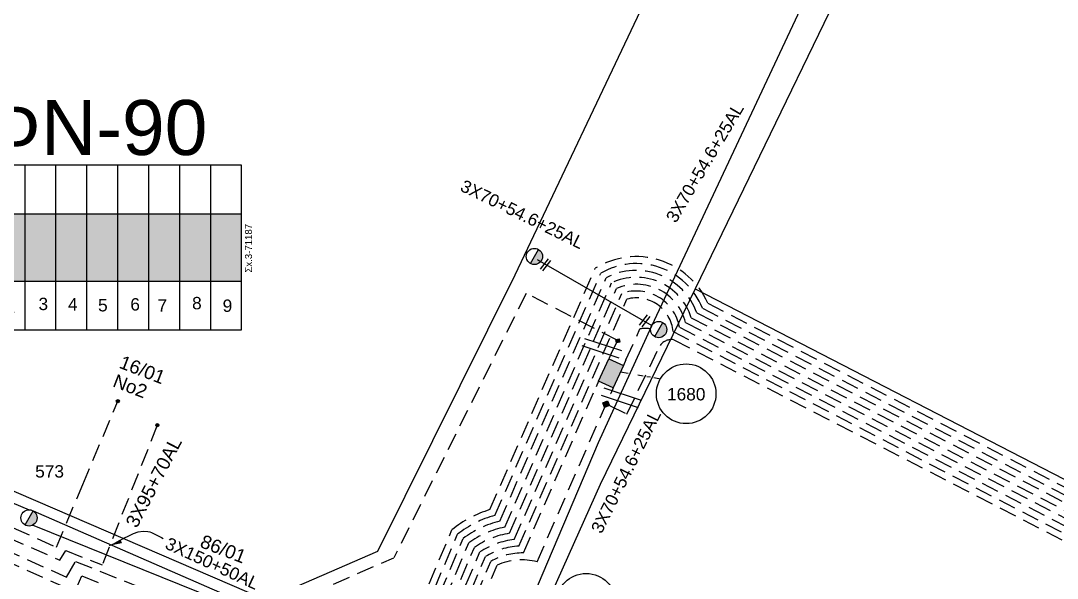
# Model space of a CAD drawing. Header units: millimetres. Extents: x 924 to 3152, y 704 to 1760.
# Drawn here: x 2067.1 to 2217.9, y 1525 to 1606 of the extents above; entities that cross this region are included whole.
import ezdxf
from ezdxf.enums import TextEntityAlignment as Align

# ---------------------------------------------------------------- set-up
doc = ezdxf.new("R2010")
doc.units = ezdxf.units.MM
doc.linetypes.add('DASHED', pattern=[19.05, 12.7, -6.35])
for name, color, linetype in [('Link Box 4 Διευθύνσεων', 7, 'Continuous'), ('Άγνωστα', 7, 'Continuous'), ('Ασφαλειοκιβώτια Χ.Τ 9 αναχωρήσεων', 7, 'Continuous'), ('Επιγραφές - Σχήματα', 7, 'Continuous'), ('Καλώδια ΧΤ   3x150+50AL', 7, 'DASHED'), ('Καλώδια ΧΤ   3x150AL+50XLPE', 7, 'DASHED'), ('Μηχανική τομή', 7, 'Continuous'), ('Στύλος ΦΜ', 7, 'Continuous'), ('Στύλος ΦΜ @ 1', 7, 'Continuous'), ('Συνδέσεις', 7, 'Continuous'), ('Συνεστραμμένα ΧΤ   3x70+54.6+25 AL', 7, 'SYN_LINE'), ('Τομή', 7, 'Continuous'), ('Υπόβαθρο ΔΕΗ', 7, 'Continuous'), ('Υπόγεια Καλώδια Δικτύου ΧΤ   .15', 7, 'DASHED')]:
    doc.layers.add(name, color=color, linetype=linetype)
doc.styles.get("Standard").update_dxf_attribs({"font": 'ARIAL.TTF'})
doc.linetypes.add('SYN_LINE', pattern='A,0.5,-0.0001,["/\\/\\/\\/",Standard,S=0.1,R=0,X=0,Y=-0.05],-0.25', length=0.7501)
doc.dimstyles.new('ISO-25', dxfattribs={"dimtxt": 2.5, "dimasz": 2.5, "dimexe": 1.25, "dimexo": 0.625, "dimtad": 1, "dimtxsty": 'Standard', "dimcen": 2.5, "dimadec": 0, "dimazin": 0, "dimtfac": 1, "dimtmove": 0, "dimatfit": 3, "dimfxl": 1, "dimarcsym": 0})

# ---------------------------------------------------------------- blocks, each defined once
blk = doc.blocks.new('ΥΠΑΡΧΩΝ ΤΣΙΜΕΝΤΕΝΙΟΣ ΣΤΥΛΟΣ')
at = {"layer": 'Στύλος ΦΜ'}
blk.add_hatch(color=256, dxfattribs=at).paths.add_polyline_path([(-1.29, -2.28, 0.574793), (2.62, 0, 0.268822), (1.3, 2.27)])
blk.add_line((-1.29, -2.28), (1.3, 2.27), dxfattribs=at)
blk.add_circle((0, 0), 2.62, dxfattribs=at)
at = {"layer": 'Στύλος ΦΜ', "flags": 4}
for tag, p in [('ΑΡΙΘΜΟΣ', (-4.68, 8.05)), ('ΤΥΠΟΣ', (-4.91, 3.03))]:
    blk.add_attdef(tag, p, '', height=4, dxfattribs=at)
blk = doc.blocks.new('ΜΗΧΑΝΙΚΗ ΤΟΜΗ')
at = {"layer": 'Μηχανική τομή', "ltscale": 40}
for p, q in [((-1.89, 0.78), (1.89, 0.78)), ((1.89, 0), (-1.89, 0))]:
    blk.add_line(p, q, dxfattribs=at)
blk = doc.blocks.new('ΑΣΦΑΛΕΙΟΚΙΒΩΤΙΟ ΥΠΟΣΤΑΘΜΟΥ 9 ΑΝΑΧΩΡΗΣΕΩΝ')
at = {"layer": 'Ασφαλειοκιβώτια Χ.Τ 9 αναχωρήσεων', "ltscale": 40}
for p, q in [((-23.8, 40.36), (24.02, 40.36)), ((-9.72, 40.36), (-9.72, -40.64)), ((9.94, 40.36), (9.94, -40.64)), ((-23.8, 31.36), (24.02, 31.36)), ((-23.8, 22.36), (24.02, 22.36)), ((-23.8, 13.36), (24.02, 13.36)), ((-23.8, 4.36), (24.02, 4.36)), ((-23.8, -4.64), (24.02, -4.64)), ((-23.8, -13.64), (24.02, -13.64)), ((-23.8, -22.64), (24.02, -22.64)), ((-23.8, -31.64), (24.02, -31.64))]:
    blk.add_line(p, q, dxfattribs=at)
at = {"layer": 'Ασφαλειοκιβώτια Χ.Τ 9 αναχωρήσεων'}
blk.add_lwpolyline([(-23.8, -40.64), (24.02, -40.64), (24.02, 40.36), (-23.8, 40.36)], close=True, dxfattribs=at)
for s, p in [('1', (-19.06, 36.75)), ('2', (-18.9, 28.02)), ('3', (-18.08, 18.46)), ('4', (-18.2, 9.88)), ('5', (-18.46, 1.13)), ('6', (-18.21, -8.26)), ('7', (-18.52, -16.19)), ('8', (-17.85, -26.23)), ('9', (-18.61, -35.12))]:
    blk.add_text(s, height=3.6, rotation=270, dxfattribs=at).set_placement(p)
at = {"layer": 'Ασφαλειοκιβώτια Χ.Τ 9 αναχωρήσεων', "ltscale": 40}
for tag, height, p in [('ΟΝΟΜΑ', 5, (-0.16, 44.31)), ('ΚΕΙΜΕΝΟ 1', 2, (17.06, 35.59)), ('ΚΕΙΜΕΝΟ 2', 2, (17.06, 26.88)), ('ΚΕΙΜΕΝΟ 3', 2, (17.06, 17.69)), ('ΚΕΙΜΕΝΟ 4', 2, (17.06, 8.71)), ('ΚΕΙΜΕΝΟ 5', 2, (17.06, -0.13)), ('ΚΕΙΜΕΝΟ 6', 2, (17.06, -9.05)), ('ΚΕΙΜΕΝΟ 7', 2, (17.06, -18.13)), ('ΚΕΙΜΕΝΟ 8', 2, (17.06, -26.85)), ('ΚΕΙΜΕΝΟ 9', 2, (17.06, -35.99)), ('ΣΧ', 2, (-0.1, -42.64))]:
    blk.add_attdef(tag, text='', height=height, dxfattribs=at).set_placement(p, align=Align.MIDDLE_CENTER)
blk = doc.blocks.new('_ΣΥΝΔΕΣΗ')
at = {"layer": 'Συνδέσεις', "linetype": 'SYN_LINE', "ltscale": 40}
blk.add_hatch(color=256, dxfattribs=at).paths.add_polyline_path([(0.5, -0.01, 1), (-0.5, -0.01, 1)])
at = {"layer": 'Συνδέσεις'}
blk.add_circle((0, -0.01), 0.5, dxfattribs=at)
blk = doc.blocks.new('LINK BOX 4 ΑΝΑΧΩΡΗΣΕΩΝ')
at = {"layer": 'Link Box 4 Διευθύνσεων', "ltscale": 40}
blk.add_hatch(color=256, dxfattribs=at).paths.add_polyline_path([(-3.54, 0), (-3.54, -4.67), (3.54, -4.67), (3.54, 0)])
for p, q in [((-3.54, 0), (-5.33, 0)), ((5.33, 0), (3.54, 0)), ((-3.54, -4.67), (-5.33, -4.67)), ((5.33, -4.67), (3.54, -4.67))]:
    blk.add_line(p, q, dxfattribs=at)
blk.add_lwpolyline([(-3.54, -4.67), (-3.54, 0), (3.54, 0), (3.54, -4.67)], close=True, dxfattribs=at)
blk = doc.blocks.new('TSONTA XT1')
at = {"ltscale": 40}
h = blk.add_hatch(color=256, dxfattribs=at)
h.dxf.hatch_style = 1
h.paths.add_polyline_path([(595.96, 2487.66), (597.07, 2488.77), (595.96, 2489.87), (594.85, 2488.77)])
blk.add_lwpolyline([(594.85, 2488.77), (595.96, 2489.87), (597.07, 2488.77), (595.96, 2487.66)], close=True, dxfattribs=at)
blk = doc.blocks.new('ΤΟΜΗ')
at = {"layer": 'Τομή', "ltscale": 40}
for p, q in [((-5.68, 0), (5.68, 0)), ((5.68, -2.33), (-5.68, -2.33))]:
    blk.add_line(p, q, dxfattribs=at)

msp = doc.modelspace()

# ---------------------------------------------------------------- hatches: boundary and pattern name
at = {"layer": 'Ασφαλειοκιβώτια Χ.Τ 9 αναχωρήσεων'}
h = msp.add_hatch(color=6, dxfattribs=at)
h.dxf.hatch_style = 1
h.paths.add_polyline_path([(2063.239, 1568.11), (2067.739, 1568.11), (2067.739, 1577.937), (2063.239, 1577.937)])
h = msp.add_hatch(color=1, dxfattribs=at)
h.dxf.hatch_style = 1
h.paths.add_polyline_path([(2072.239, 1577.937), (2067.739, 1577.937), (2067.739, 1568.11), (2072.239, 1568.11)])
h = msp.add_hatch(color=173, dxfattribs=at)
h.dxf.hatch_style = 1
h.paths.add_polyline_path([(2076.739, 1577.937), (2072.239, 1577.937), (2072.239, 1568.11), (2076.739, 1568.11)])
h = msp.add_hatch(color=27, dxfattribs=at)
h.dxf.hatch_style = 1
h.paths.add_polyline_path([(2081.239, 1577.937), (2076.739, 1577.937), (2076.739, 1568.11), (2081.239, 1568.11)])
h = msp.add_hatch(color=85, dxfattribs=at)
h.dxf.hatch_style = 1
h.paths.add_polyline_path([(2081.239, 1568.11), (2085.739, 1568.11), (2085.739, 1577.937), (2081.239, 1577.937)])
h = msp.add_hatch(color=151, dxfattribs=at)
h.dxf.hatch_style = 1
h.paths.add_polyline_path([(2090.239, 1577.937), (2085.739, 1577.937), (2085.739, 1568.11), (2090.239, 1568.11)])
h = msp.add_hatch(color=133, dxfattribs=at)
h.dxf.hatch_style = 1
h.paths.add_polyline_path([(2090.239, 1568.11), (2094.739, 1568.11), (2094.739, 1577.937), (2090.239, 1577.937)])
h = msp.add_hatch(color=62, dxfattribs=at)
h.dxf.hatch_style = 1
h.paths.add_polyline_path([(2094.739, 1568.11), (2099.239, 1568.11), (2099.239, 1577.937), (2094.739, 1577.937)])

# ---------------------------------------------------------------- linework, layer by layer
at = {"layer": 'Άγνωστα', "color": 1, "linetype": 'DASHED', "ltscale": 0.2}
msp.add_lwpolyline([(2086.977, 1547.196), (2078.955, 1526.906)], dxfattribs=at)
at = {"layer": 'Επιγραφές - Σχήματα'}
for centre in [(2163.904, 1551.763), (2149.359, 1521.321)]:
    msp.add_circle(centre, 4.335, dxfattribs=at)
at = {"layer": 'Καλώδια ΧΤ   3x150+50AL', "color": 1, "ltscale": 0.2}
msp.add_lwpolyline([(2021.479, 1551.946), (2021.015, 1550.924), (2021.057, 1549.771), (2021.791, 1548.933), (2023.763, 1548.157), (2024.832, 1548.074), (2044.202, 1539.998), (2047.662, 1538.556), (2072.783, 1527.576), (2073.677, 1528.962), (2078.955, 1526.906), (2078.955, 1526.906)], dxfattribs=at)
at = {"layer": 'Καλώδια ΧΤ   3x150+50AL', "color": 85, "ltscale": 0.2}
msp.add_lwpolyline([(2022.146, 1551.672), (2022.05, 1550.386), (2023.17, 1549.457), (2024.6, 1549.648), (2025.348, 1549.747), (2043.346, 1541.965), (2052.134, 1538.556), (2072.296, 1529.463), (2076.127, 1538.556), (2081.239, 1550.688)], dxfattribs=at)
at = {"layer": 'Καλώδια ΧΤ   3x150AL+50XLPE', "color": 133, "linetype": 'DASHED', "ltscale": 0.2}
msp.add_lwpolyline([(2173.448, 1454.13), (2177.1, 1462.007), (2117.494, 1489.643), (2125.624, 1502.838, -0.5441415), (2128.136, 1517.733), (2133.103, 1529.438, -0.1142396), (2138.217, 1531.485), (2153.784, 1567.073, -0.4636953), (2163.811, 1562.121), (2228.439, 1528.827), (2243.797, 1539.728), (2308.962, 1563.286), (2309.673, 1569.927), (2319.991, 1565.824), (2326.917, 1581.92, -0.6362774), (2335.731, 1589.009), (2345.914, 1610.346, -0.538057), (2348.843, 1611.485), (2350.744, 1611.803), (2352.242, 1610.78)], format="xyb", dxfattribs=at)
at = {"layer": 'Καλώδια ΧΤ   3x150AL+50XLPE', "color": 27, "linetype": 'DASHED', "ltscale": 0.2}
msp.add_lwpolyline([(2174.295, 1453.736), (2178.369, 1462.521), (2118.939, 1490.083), (2126.932, 1503.054, -0.5942881), (2128.894, 1516.961), (2133.908, 1528.775, -0.1200942), (2138.906, 1530.566), (2154.559, 1566.35, -0.4607177), (2162.93, 1561.45), (2228.522, 1527.66), (2244.265, 1538.834), (2309.89, 1562.558), (2310.523, 1568.513), (2320.525, 1564.535), (2327.974, 1581.847, -0.7299713), (2336.156, 1587.577), (2346.877, 1610.041, -0.5734322), (2348.265, 1610.669), (2350.925, 1608.853)], format="xyb", dxfattribs=at)
at = {"layer": 'Καλώδια ΧΤ   3x150AL+50XLPE', "color": 62, "linetype": 'DASHED', "ltscale": 0.2}
msp.add_lwpolyline([(2172.556, 1454.545), (2175.801, 1461.514), (2175.801, 1461.514), (2116.115, 1489.31), (2124.358, 1502.689, -0.5044649), (2127.367, 1518.482), (2132.292, 1530.088, -0.109184), (2137.515, 1532.376), (2153.05, 1567.889, -0.4565299), (2164.651, 1562.813), (2228.356, 1529.995), (2243.33, 1540.622), (2308.034, 1564.014), (2308.738, 1570.588), (2310.716, 1576.028, 0.8082848), (2311.9, 1580.107), (2321.888, 1601.49, 1.1635346), (2324.274, 1605.408)], format="xyb", dxfattribs=at)
at = {"layer": 'Καλώδια ΧΤ   3x150AL+50XLPE', "color": 233, "linetype": 'DASHED', "ltscale": 0.2, "true_color": 0xd2798f}
msp.add_lwpolyline([(2175.132, 1453.347), (2179.623, 1463.007), (2120.369, 1490.497), (2128.296, 1503.361, -0.6606585), (2129.64, 1516.159), (2134.708, 1528.1, -0.126984), (2139.582, 1529.616), (2155.288, 1565.521, -0.4647724), (2162.009, 1560.8), (2228.604, 1526.492), (2244.733, 1537.94), (2310.818, 1561.83), (2311.381, 1567.095), (2321.06, 1563.247), (2329.048, 1581.812, -0.3271528), (2330.279, 1586.675, -0.4648947), (2335.155, 1584.578)], format="xyb", dxfattribs=at)
at = {"layer": 'Καλώδια ΧΤ   3x150AL+50XLPE', "color": 173, "linetype": 'DASHED', "ltscale": 0.2}
for points in [[(2152.736, 1550.046), (2155.277, 1548.815), (2160.12, 1558.806, -0.2785089), (2162.12, 1559.618), (2228.687, 1525.325), (2245.201, 1537.046), (2311.746, 1561.102), (2312.235, 1565.68), (2321.623, 1562.026), (2329.68, 1580.751), (2333.223, 1579.227)], [(2176.775, 1452.583), (2182.123, 1464.087), (2125.344, 1490.412), (2133.524, 1502.488), (2130.284, 1504.683, -0.813142), (2131.079, 1514.43), (2136.408, 1526.847, -0.1696856), (2142.227, 1527.343), (2152.936, 1551.825)]]:
    msp.add_lwpolyline(points, format="xyb", dxfattribs=at)
at = {"layer": 'Καλώδια ΧΤ   3x150AL+50XLPE', "color": 85, "linetype": 'DASHED', "ltscale": 0.2}
msp.add_lwpolyline([(2169.935, 1455.763), (2171.909, 1460.01), (2171.909, 1460.01), (2111.727, 1487.908), (2120.725, 1502.512, -0.4216449), (2125.015, 1520.619), (2129.837, 1531.981, -0.0973527), (2135.355, 1534.924), (2150.693, 1570.018, -0.4533164), (2167.044, 1564.955), (2228.108, 1533.498), (2241.926, 1543.305), (2304.194, 1565.815), (2302.451, 1570.624), (2296.961, 1572.85), (2299.316, 1578.658)], format="xyb", dxfattribs=at)
at = {"layer": 'Καλώδια ΧΤ   3x150AL+50XLPE', "color": 30, "linetype": 'DASHED', "ltscale": 0.2}
msp.add_lwpolyline([(2170.812, 1455.355), (2173.199, 1460.501), (2113.169, 1488.343), (2121.913, 1502.534, -0.4448524), (2125.806, 1519.922), (2130.659, 1531.359, -0.1008471), (2136.083, 1534.093), (2151.475, 1569.281, -0.4570759), (2166.266, 1564.231), (2228.191, 1532.33), (2242.394, 1542.411), (2305.475, 1565.216), (2303.239, 1571.383), (2300.117, 1572.65), (2301.173, 1575.253)], format="xyb", dxfattribs=at)
at = {"layer": 'Καλώδια ΧΤ   3x150AL+50XLPE', "color": 151, "linetype": 'DASHED', "ltscale": 0.2}
msp.add_lwpolyline([(2171.698, 1454.943), (2174.522, 1461.006), (2174.522, 1461.006), (2114.673, 1488.877), (2123.123, 1502.591, -0.4720283), (2126.59, 1519.21), (2131.478, 1530.728, -0.1047605), (2136.804, 1533.245), (2152.278, 1568.621, -0.4550376), (2165.469, 1563.517), (2228.273, 1531.162), (2242.862, 1541.517), (2307.107, 1564.742), (2307.107, 1564.742), (2307.743, 1570.694), (2307.743, 1570.694), (2306.446, 1571.21)], format="xyb", dxfattribs=at)
at = {"layer": 'Καλώδια ΧΤ   3x150AL+50XLPE', "color": 5, "linetype": 'DASHED', "ltscale": 0.2}
for points in [[(2155.137, 1556.677), (2157.181, 1561.183, -0.0998635), (2158.739, 1561.185)], [(2175.968, 1452.958), (2180.898, 1463.551), (2180.898, 1463.551), (2121.8, 1490.912), (2129.744, 1503.806, -0.7549337), (2130.371, 1515.32), (2135.501, 1527.408, -0.135257), (2140.241, 1528.626), (2150.81, 1552.789)]]:
    msp.add_lwpolyline(points, format="xyb", dxfattribs=at)
at = {"layer": 'Καλώδια ΧΤ   3x150AL+50XLPE', "color": 173, "ltscale": 0.2}
msp.add_lwpolyline([(2017.917, 1553.409), (2016.478, 1551.245), (2016.478, 1549.012), (2018.855, 1547.112), (2040.15, 1538.556), (2074.997, 1522.998), (2076.021, 1525.29), (2098.434, 1516.052), (2108.58, 1520.33), (2130.834, 1511.018)], dxfattribs=at)
at = {"layer": 'Συνεστραμμένα ΧΤ   3x70+54.6+25 AL', "color": 5, "ltscale": 20}
for points in [[(2190.205, 1670.69), (2189.681, 1659.151), (2188.563, 1624.012), (2188.563, 1624.012), (2181.606, 1610.027), (2158.848, 1561.6)], [(2142.214, 1571.267), (2158.903, 1561.705)], [(2158.848, 1561.6), (2151.1, 1544.639), (2135.689, 1508.326)]]:
    msp.add_lwpolyline(points, dxfattribs=at)
at = {"layer": 'Συνεστραμμένα ΧΤ   3x70+54.6+25 AL', "color": 62, "ltscale": 20}
for points in [[(2026.518, 1552.502), (2048.215, 1543.375), (2068.32, 1534.899)], [(2068.906, 1534.743), (2105.563, 1518.749), (2132.112, 1509.079), (2133.941, 1507.49)]]:
    msp.add_lwpolyline(points, dxfattribs=at)
at = {"layer": 'Συνεστραμμένα ΧΤ   3x70+54.6+25 AL', "color": 133, "ltscale": 20}
msp.add_lwpolyline([(2133.941, 1507.49), (2122.423, 1511.038), (2068.833, 1532.661)], dxfattribs=at)
at = {"layer": 'Υπόβαθρο ΔΕΗ', "ltscale": 0.2}
for points in [[(2064.13, 1698.568), (2043.494, 1640.593), (2043.494, 1640.593), (2033.211, 1611.571), (2021.698, 1577.986), (2015.772, 1560.737), (2051.235, 1544.01), (2102.781, 1521.795), (2102.781, 1521.795), (2119.056, 1528.897), (2139.02, 1569.077), (2158.21, 1609.426), (2187.814, 1669.952), (2064.13, 1698.568), (2064.13, 1698.568)], [(2165.217, 1567.027), (2228.025, 1534.665), (2241.458, 1544.199), (2230.395, 1609.511), (2232.265, 1615.432), (2220.767, 1682.155), (2212.884, 1682.725), (2194.835, 1628.122), (2165.217, 1567.027), (2165.217, 1567.027)], [(2165.217, 1567.027), (2151.414, 1538.556)], [(2154.364, 1554.972), (2155.471, 1554.778)], [(2156.866, 1554.534), (2157.656, 1554.395)], [(2158.203, 1554.299), (2158.714, 1554.21)], [(2159.183, 1554.127), (2160.164, 1553.955)], [(2151.414, 1538.556), (2138.145, 1509.046), (2197.721, 1481.312), (2197.721, 1481.312), (2228.723, 1468.069), (2272.757, 1449.715), (2342.096, 1419.967), (2355.604, 1414.277), (2384.713, 1441.859), (2387.045, 1444.058), (2333.03, 1472.829), (2294.896, 1493.349), (2294.896, 1493.349)]]:
    msp.add_lwpolyline(points, dxfattribs=at)
at = {"layer": 'Υπόγεια Καλώδια Δικτύου ΧΤ   .15', "color": 27, "ltscale": 0.2}
for points in [[(2153.012, 1557.641), (2153.962, 1559.489), (2140.619, 1566.354), (2121.395, 1527.938)], [(2019.9, 1552.595), (2018.661, 1550.836), (2018.661, 1550.836), (2019.264, 1548.991), (2022.015, 1547.672), (2043.704, 1538.556), (2073.759, 1525.12), (2075.094, 1527.387), (2098.634, 1517.997), (2121.395, 1527.938)]]:
    msp.add_lwpolyline(points, dxfattribs=at)

# ---------------------------------------------------------------- block references
at = {"layer": 'Link Box 4 Διευθύνσεων', "xscale": 0.4999999999999995, "yscale": 0.4999999999999995, "zscale": 0.4999999999999995, "rotation": 65.59880769653996}
msp.add_blockref('LINK BOX 4 ΑΝΑΧΩΡΗΣΕΩΝ', (2151.911, 1555.215), dxfattribs=at)
at = {"layer": 'Ασφαλειοκιβώτια Χ.Τ 9 αναχωρήσεων'}
ref = msp.add_blockref('ΑΣΦΑΛΕΙΟΚΙΒΩΤΙΟ ΥΠΟΣΤΑΘΜΟΥ 9 ΑΝΑΧΩΡΗΣΕΩΝ', (2078.922, 1572.969), dxfattribs=dict(at, xscale=0.5, yscale=0.5, zscale=0.5, rotation=90))
ref.add_attrib('ΣΧ', 'Σx.3-71187', dxfattribs={"ltscale": 40, "height": 1, "rotation": 90}).set_placement((2100.243, 1572.916), align=Align.MIDDLE_CENTER)
at = {"layer": 'Μηχανική τομή', "xscale": 0.4999999999999991, "yscale": 0.4999999999999991, "zscale": 0.4999999999999991, "rotation": 232.3925743142896}
for p in [(2143.3, 1570.645), (2157.718, 1562.471)]:
    msp.add_blockref('ΜΗΧΑΝΙΚΗ ΤΟΜΗ', p, dxfattribs=at)
at = {"layer": 'Στύλος ΦΜ @ 1', "ltscale": 40, "xscale": 0.4499999999998181, "yscale": 0.4499999999998181, "zscale": 0.4499999999998181}
for p in [(2141.832, 1571.722), (2159.914, 1561.099)]:
    msp.add_blockref('ΥΠΑΡΧΩΝ ΤΣΙΜΕΝΤΕΝΙΟΣ ΣΤΥΛΟΣ', p, dxfattribs=at)
at = {"layer": 'Στύλος ΦΜ @ 1', "ltscale": 40}
ref = msp.add_blockref('ΥΠΑΡΧΩΝ ΤΣΙΜΕΝΤΕΝΙΟΣ ΣΤΥΛΟΣ', (2068.32, 1533.721), dxfattribs=dict(at, xscale=0.4499999999998181, yscale=0.4499999999998181, zscale=0.4499999999998181))
ref.add_attrib('ΤΥΠΟΣ', '573', (2069.211, 1539.587), dxfattribs={"layer": 'Στύλος ΦΜ', "height": 1.8, "flags": 4})
at = {"layer": 'Συνδέσεις'}
for p, xscale, yscale, zscale, rotation in [((2696.411, 989.284), 0.3075184835441075, 0.3075184835441075, 0.3075184835441075, 57.03879264626469), ((1428.144, 574.404), 0.474834363640018, 0.474834363640018, 0.474834363640018, 336.8899991309926)]:
    msp.add_blockref('TSONTA XT1', p, dxfattribs=dict(at, xscale=xscale, yscale=yscale, zscale=zscale, rotation=rotation))
at = {"layer": 'Συνδέσεις', "xscale": 0.4499999999998181, "yscale": 0.4499999999998181, "zscale": 0.4499999999998181}
for p in [(2081.24, 1550.693), (2086.978, 1547.201)]:
    msp.add_blockref('_ΣΥΝΔΕΣΗ', p, dxfattribs=at)
at = {"layer": 'Τομή', "xscale": 0.4999999999999997, "yscale": 0.4999999999999997, "zscale": 0.4999999999999997, "rotation": 341.7706491340484}
for p in [(2151.819, 1558.933), (2154.646, 1551.719)]:
    msp.add_blockref('ΤΟΜΗ', p, dxfattribs=at)

# ---------------------------------------------------------------- texts
at = {"layer": 'Επιγραφές - Σχήματα', "attachment_point": 1}
for s, insert, char_height in [('ΦΝ-90', (2061.133, 1594.466), 8), ('1680', (2161.117, 1552.602), 1.8)]:
    msp.add_mtext_dynamic_manual_height_columns(s, width=10.09091, gutter_width=12.5, heights=[0], dxfattribs=dict(at, insert=insert, char_height=char_height))
at = {"layer": 'Επιγραφές - Σχήματα', "char_height": 1.8, "attachment_point": 1}
for s, insert, rotation in [('{\\H1.0833x;16/01}', (2081.987, 1557.403), 338.77376), ('{\\H1.0833x;No2}', (2081.063, 1554.691), 338.77376), ('{\\H1.0833x;3X95+70AL}', (2082.274, 1533.034), 62.44357), ('{\\H1.0833x;86/01}', (2093.751, 1531.352), 338.77376)]:
    msp.add_mtext_dynamic_manual_height_columns(s, width=10.09091, gutter_width=12.5, heights=[0], dxfattribs=dict(at, insert=insert, rotation=rotation))
at = {"layer": 'Καλώδια ΧΤ   3x150+50AL', "color": 7, "insert": (2088.715, 1530.985), "char_height": 1.8, "width": 168.37176, "attachment_point": 1, "rotation": 335.24782}
msp.add_mtext('3X150+50AL', dxfattribs=at)
at = {"layer": 'Συνεστραμμένα ΧΤ   3x70+54.6+25 AL', "color": 7, "char_height": 1.8, "width": 168.37176, "attachment_point": 1}
for insert, rotation in [((2160.859, 1577.39), 59.35896), ((2131.683, 1582.963), 333.9335), ((2149.976, 1532.116), 63.48538)]:
    msp.add_mtext('3X70+54.6+25AL', dxfattribs=dict(at, insert=insert, rotation=rotation))

# ---------------------------------------------------------------- leaders
at = {"layer": 'Επιγραφές - Σχήματα', "path_type": 1}
msp.add_leader([(2080.047, 1529.709), (2085.584, 1531.768), (2087.855, 1530.748)], dimstyle='ISO-25', override={"dimasz": 1.8, "dimtad": 0}, dxfattribs=at)

doc.saveas('drawing.dxf')
